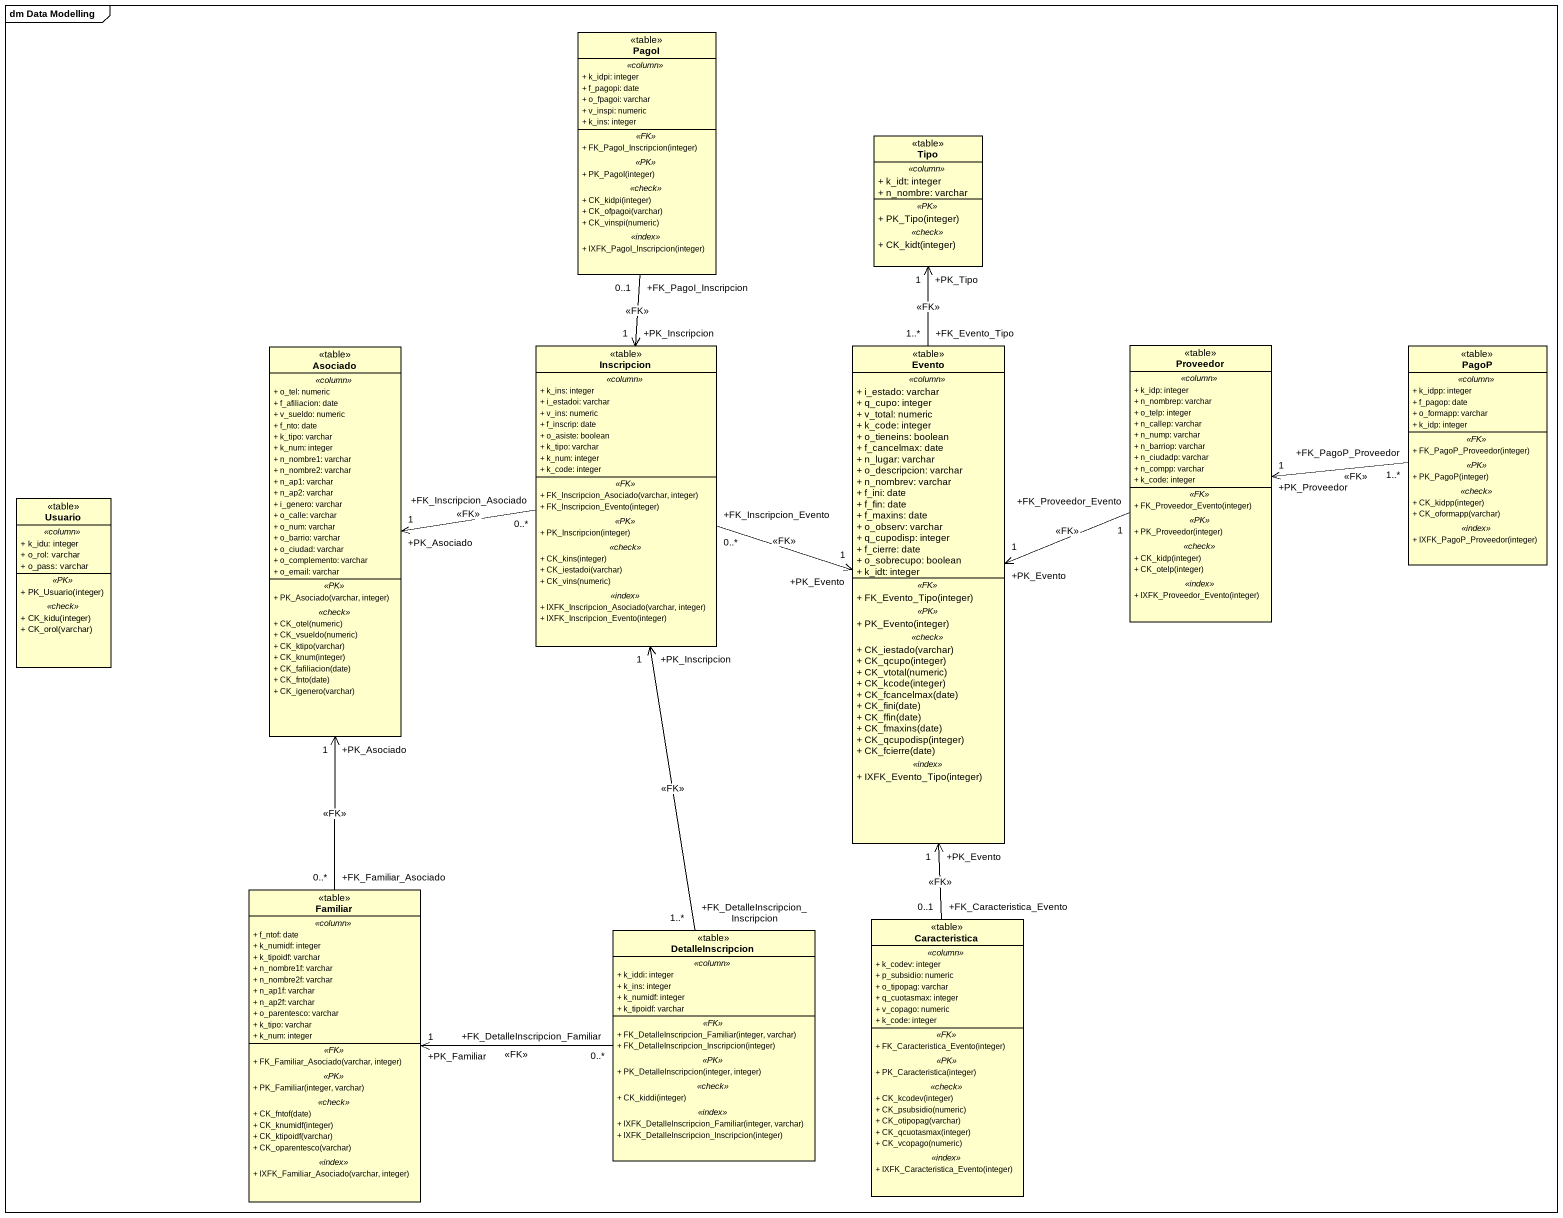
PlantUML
@startuml
mainframe dm Data Modelling
hide circle
hide empty members
skinparam classAttributeIconSize 0
class PagoI <<table>> {
  .. <<column>> ..
  + k_idpi: integer
  + f_pagopi: date
  + o_fpagoi: varchar
  + v_inspi: numeric
  + k_ins: integer
  .. <<FK>> ..
  + FK_PagoI_Inscripcion(integer)
  .. <<PK>> ..
  + PK_PagoI(integer)
  .. <<check>> ..
  + CK_kidpi(integer)
  + CK_ofpagoi(varchar)
  + CK_vinspi(numeric)
  .. <<index>> ..
  + IXFK_PagoI_Inscripcion(integer)
}
class Tipo <<table>> {
  .. <<column>> ..
  + k_idt: integer
  + n_nombre: varchar
  .. <<PK>> ..
  + PK_Tipo(integer)
  .. <<check>> ..
  + CK_kidt(integer)
}
class Asociado <<table>> {
  .. <<column>> ..
  + o_tel: numeric
  + f_afiliacion: date
  + v_sueldo: numeric
  + f_nto: date
  + k_tipo: varchar
  + k_num: integer
  + n_nombre1: varchar
  + n_nombre2: varchar
  + n_ap1: varchar
  + n_ap2: varchar
  + i_genero: varchar
  + o_calle: varchar
  + o_num: varchar
  + o_barrio: varchar
  + o_ciudad: varchar
  + o_complemento: varchar
  + o_email: varchar
  .. <<PK>> ..
  + PK_Asociado(varchar, integer)
  .. <<check>> ..
  + CK_otel(numeric)
  + CK_vsueldo(numeric)
  + CK_ktipo(varchar)
  + CK_knum(integer)
  + CK_fafiliacion(date)
  + CK_fnto(date)
  + CK_igenero(varchar)
}
class Inscripcion <<table>> {
  .. <<column>> ..
  + k_ins: integer
  + i_estadoi: varchar
  + v_ins: numeric
  + f_inscrip: date
  + o_asiste: boolean
  + k_tipo: varchar
  + k_num: integer
  + k_code: integer
  .. <<FK>> ..
  + FK_Inscripcion_Asociado(varchar, integer)
  + FK_Inscripcion_Evento(integer)
  .. <<PK>> ..
  + PK_Inscripcion(integer)
  .. <<check>> ..
  + CK_kins(integer)
  + CK_iestadoi(varchar)
  + CK_vins(numeric)
  .. <<index>> ..
  + IXFK_Inscripcion_Asociado(varchar, integer)
  + IXFK_Inscripcion_Evento(integer)
}
class Evento <<table>> {
  .. <<column>> ..
  + i_estado: varchar
  + q_cupo: integer
  + v_total: numeric
  + k_code: integer
  + o_tieneins: boolean
  + f_cancelmax: date
  + n_lugar: varchar
  + o_descripcion: varchar
  + n_nombrev: varchar
  + f_ini: date
  + f_fin: date
  + f_maxins: date
  + o_observ: varchar
  + q_cupodisp: integer
  + f_cierre: date
  + o_sobrecupo: boolean
  + k_idt: integer
  .. <<FK>> ..
  + FK_Evento_Tipo(integer)
  .. <<PK>> ..
  + PK_Evento(integer)
  .. <<check>> ..
  + CK_iestado(varchar)
  + CK_qcupo(integer)
  + CK_vtotal(numeric)
  + CK_kcode(integer)
  + CK_fcancelmax(date)
  + CK_fini(date)
  + CK_ffin(date)
  + CK_fmaxins(date)
  + CK_qcupodisp(integer)
  + CK_fcierre(date)
  .. <<index>> ..
  + IXFK_Evento_Tipo(integer)
}
class Proveedor <<table>> {
  .. <<column>> ..
  + k_idp: integer
  + n_nombrep: varchar
  + o_telp: integer
  + n_callep: varchar
  + n_nump: varchar
  + n_barriop: varchar
  + n_ciudadp: varchar
  + n_compp: varchar
  + k_code: integer
  .. <<FK>> ..
  + FK_Proveedor_Evento(integer)
  .. <<PK>> ..
  + PK_Proveedor(integer)
  .. <<check>> ..
  + CK_kidp(integer)
  + CK_otelp(integer)
  .. <<index>> ..
  + IXFK_Proveedor_Evento(integer)
}
class PagoP <<table>> {
  .. <<column>> ..
  + k_idpp: integer
  + f_pagop: date
  + o_formapp: varchar
  + k_idp: integer
  .. <<FK>> ..
  + FK_PagoP_Proveedor(integer)
  .. <<PK>> ..
  + PK_PagoP(integer)
  .. <<check>> ..
  + CK_kidpp(integer)
  + CK_oformapp(varchar)
  .. <<index>> ..
  + IXFK_PagoP_Proveedor(integer)
}
class Usuario <<table>> {
  .. <<column>> ..
  + k_idu: integer
  + o_rol: varchar
  + o_pass: varchar
  .. <<PK>> ..
  + PK_Usuario(integer)
  .. <<check>> ..
  + CK_kidu(integer)
  + CK_orol(varchar)
}
class Familiar <<table>> {
  .. <<column>> ..
  + f_ntof: date
  + k_numidf: integer
  + k_tipoidf: varchar
  + n_nombre1f: varchar
  + n_nombre2f: varchar
  + n_ap1f: varchar
  + n_ap2f: varchar
  + o_parentesco: varchar
  + k_tipo: varchar
  + k_num: integer
  .. <<FK>> ..
  + FK_Familiar_Asociado(varchar, integer)
  .. <<PK>> ..
  + PK_Familiar(integer, varchar)
  .. <<check>> ..
  + CK_fntof(date)
  + CK_knumidf(integer)
  + CK_ktipoidf(varchar)
  + CK_oparentesco(varchar)
  .. <<index>> ..
  + IXFK_Familiar_Asociado(varchar, integer)
}
class DetalleInscripcion <<table>> {
  .. <<column>> ..
  + k_iddi: integer
  + k_ins: integer
  + k_numidf: integer
  + k_tipoidf: varchar
  .. <<FK>> ..
  + FK_DetalleInscripcion_Familiar(integer, varchar)
  + FK_DetalleInscripcion_Inscripcion(integer)
  .. <<PK>> ..
  + PK_DetalleInscripcion(integer, integer)
  .. <<check>> ..
  + CK_kiddi(integer)
  .. <<index>> ..
  + IXFK_DetalleInscripcion_Familiar(integer, varchar)
  + IXFK_DetalleInscripcion_Inscripcion(integer)
}
class Caracteristica <<table>> {
  .. <<column>> ..
  + k_codev: integer
  + p_subsidio: numeric
  + o_tipopag: varchar
  + q_cuotasmax: integer
  + v_copago: numeric
  + k_code: integer
  .. <<FK>> ..
  + FK_Caracteristica_Evento(integer)
  .. <<PK>> ..
  + PK_Caracteristica(integer)
  .. <<check>> ..
  + CK_kcodev(integer)
  + CK_psubsidio(numeric)
  + CK_otipopag(varchar)
  + CK_qcuotasmax(integer)
  + CK_vcopago(numeric)
  .. <<index>> ..
  + IXFK_Caracteristica_Evento(integer)
}
PagoI "+FK_PagoI_Inscripcion\n0..1" --> "+PK_Inscripcion\n1" Inscripcion : <<FK>>
Inscripcion "+FK_Inscripcion_Asociado\n0..*" -left-> "+PK_Asociado\n1" Asociado : <<FK>>
Inscripcion "+FK_Inscripcion_Evento\n0..*" -right-> "+PK_Evento\n1" Evento : <<FK>>
Evento "+FK_Evento_Tipo\n1..*" -up-> "+PK_Tipo\n1" Tipo : <<FK>>
Proveedor "+FK_Proveedor_Evento\n1" -left-> "+PK_Evento\n1" Evento : <<FK>>
PagoP "+FK_PagoP_Proveedor\n1..*" -left-> "+PK_Proveedor\n1" Proveedor : <<FK>>
Familiar "+FK_Familiar_Asociado\n0..*" -up-> "+PK_Asociado\n1" Asociado : <<FK>>
DetalleInscripcion "+FK_DetalleInscripcion_Inscripcion\n1..*" -up-> "+PK_Inscripcion\n1" Inscripcion : <<FK>>
DetalleInscripcion "+FK_DetalleInscripcion_Familiar\n0..*" -left-> "+PK_Familiar\n1" Familiar : <<FK>>
Caracteristica "+FK_Caracteristica_Evento\n0..1" -up-> "+PK_Evento\n1" Evento : <<FK>>
@enduml
